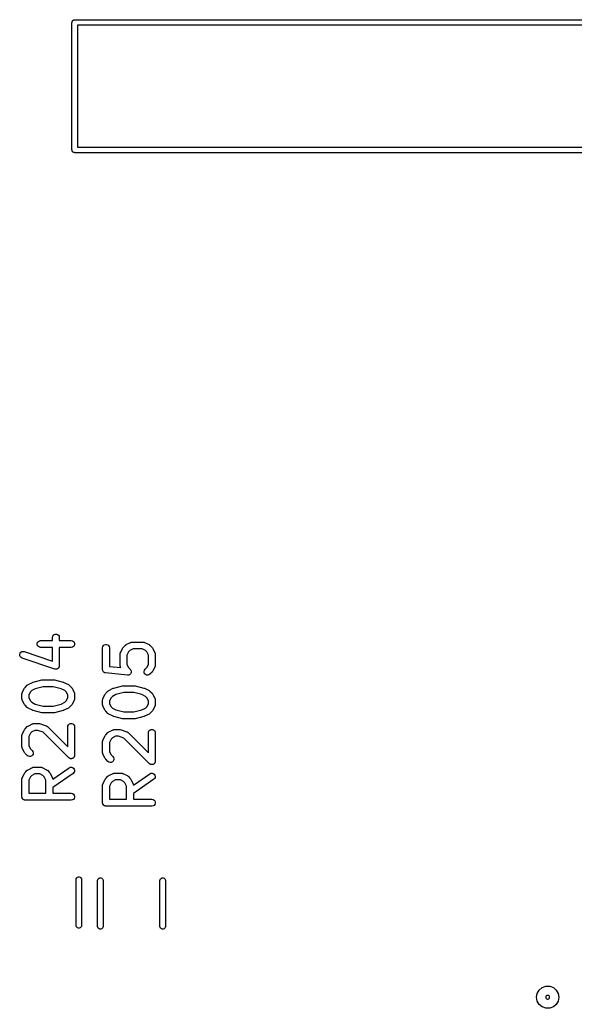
# Model space of a CAD drawing. Extents: x 142.1 to 238.7, y -137.2 to -60.7.
# Drawn here: x 184.75 to 196.87, y -115.22 to -93.66 of the extents above; entities that cross this region are included whole.
import ezdxf

# ---------------------------------------------------------------- set-up
doc = ezdxf.new("R2010")
doc.units = 0
doc.header["$MEASUREMENT"] = 0
doc.layers.add('BLACK', color=7, linetype='CONTINUOUS')

msp = doc.modelspace()

# ---------------------------------------------------------------- linework, layer by layer
at = {"layer": 'Black'}
for p, q in [((185.89, -93.72), (185.891, -93.7148)), ((185.89, -96.5), (185.89, -93.72)), ((185.891, -93.7096), (185.893, -93.7047)), ((185.891, -93.7148), (185.891, -93.7096)), ((185.893, -93.7047), (185.894, -93.6995)), ((185.894, -93.6995), (185.896, -93.6949)), ((185.896, -93.6949), (185.898, -93.69)), ((185.898, -93.69), (185.901, -93.686)), ((185.901, -93.686), (185.904, -93.6814)), ((185.904, -93.6814), (185.908, -93.6781)), ((185.908, -93.6781), (185.911, -93.674)), ((185.911, -93.674), (185.916, -93.6714)), ((185.916, -93.6714), (185.92, -93.668)), ((185.92, -93.668), (185.925, -93.6662)), ((185.925, -93.6662), (185.929, -93.6636)), ((185.929, -93.6636), (185.935, -93.6627)), ((185.935, -93.6627), (185.94, -93.6609)), ((185.94, -93.6609), (185.945, -93.6609)), ((185.945, -93.6609), (185.95, -93.66)), ((185.95, -93.66), (208.93, -93.66)), ((186.01, -93.78), (186.01, -96.44)), ((208.87, -93.78), (186.01, -93.78)), ((185.891, -96.5052), (185.89, -96.5)), ((185.891, -96.5104), (185.891, -96.5052)), ((185.893, -96.5153), (185.891, -96.5104)), ((185.894, -96.5205), (185.893, -96.5153)), ((185.896, -96.5251), (185.894, -96.5205)), ((185.898, -96.53), (185.896, -96.5251)), ((185.901, -96.534), (185.898, -96.53)), ((185.904, -96.5386), (185.901, -96.534)), ((185.908, -96.5419), (185.904, -96.5386)), ((185.911, -96.546), (185.908, -96.5419)), ((185.916, -96.5486), (185.911, -96.546)), ((185.92, -96.552), (185.916, -96.5486)), ((185.925, -96.5538), (185.92, -96.552)), ((185.929, -96.5564), (185.925, -96.5538)), ((185.935, -96.5573), (185.929, -96.5564)), ((185.94, -96.5591), (185.935, -96.5573)), ((185.945, -96.5591), (185.94, -96.5591)), ((185.95, -96.56), (185.945, -96.5591)), ((208.93, -96.56), (185.95, -96.56)), ((186.01, -96.44), (208.87, -96.44)), ((185.464, -107.134), (185.469, -107.109)), ((185.464, -107.202), (185.464, -107.134)), ((185.469, -107.109), (185.482, -107.086)), ((185.482, -107.086), (185.502, -107.069)), ((185.502, -107.069), (185.526, -107.06)), ((185.526, -107.06), (185.552, -107.06)), ((185.552, -107.06), (185.577, -107.069)), ((185.577, -107.069), (185.597, -107.086)), ((185.597, -107.086), (185.61, -107.109)), ((185.61, -107.109), (185.614, -107.134)), ((185.614, -107.134), (185.614, -107.202)), ((185.132, -107.264), (185.141, -107.24)), ((185.132, -107.29), (185.132, -107.264)), ((185.141, -107.315), (185.132, -107.29)), ((185.141, -107.24), (185.158, -107.22)), ((185.158, -107.335), (185.141, -107.315)), ((185.158, -107.22), (185.18, -107.207)), ((185.18, -107.348), (185.158, -107.335)), ((185.18, -107.207), (185.206, -107.202)), ((185.206, -107.352), (185.18, -107.348)), ((185.206, -107.202), (185.464, -107.202)), ((185.464, -107.352), (185.206, -107.352)), ((185.464, -107.649), (185.464, -107.352)), ((185.614, -107.202), (185.872, -107.202)), ((185.872, -107.352), (185.614, -107.352)), ((185.614, -107.352), (185.614, -107.753)), ((185.872, -107.202), (185.898, -107.207)), ((185.898, -107.348), (185.872, -107.352)), ((185.898, -107.207), (185.921, -107.22)), ((185.921, -107.335), (185.898, -107.348)), ((185.921, -107.22), (185.937, -107.24)), ((185.937, -107.315), (185.921, -107.335)), ((185.937, -107.24), (185.946, -107.264)), ((185.946, -107.29), (185.937, -107.315)), ((185.946, -107.264), (185.946, -107.29)), ((186.557, -107.36), (186.562, -107.334)), ((186.557, -107.836), (186.557, -107.36)), ((186.562, -107.334), (186.575, -107.311)), ((186.575, -107.311), (186.595, -107.295)), ((186.595, -107.295), (186.619, -107.286)), ((186.619, -107.286), (186.645, -107.286)), ((186.645, -107.286), (186.67, -107.295)), ((186.67, -107.295), (186.69, -107.311)), ((186.69, -107.311), (186.703, -107.334)), ((186.703, -107.334), (186.707, -107.36)), ((186.707, -107.36), (186.707, -107.768)), ((186.946, -107.469), (186.994, -107.374)), ((186.994, -107.374), (187.001, -107.364)), ((187.001, -107.364), (187.008, -107.354)), ((187.008, -107.354), (187.056, -107.306)), ((187.056, -107.306), (187.065, -107.3)), ((187.065, -107.3), (187.075, -107.292)), ((187.075, -107.292), (187.17, -107.245)), ((187.222, -107.387), (187.153, -107.421)), ((187.17, -107.245), (187.174, -107.244)), ((187.174, -107.244), (187.178, -107.241)), ((187.178, -107.241), (187.187, -107.24)), ((187.187, -107.24), (187.195, -107.237)), ((187.195, -107.237), (187.2, -107.238)), ((187.2, -107.238), (187.204, -107.237)), ((187.204, -107.237), (187.442, -107.237)), ((187.424, -107.387), (187.222, -107.387)), ((187.493, -107.421), (187.424, -107.387)), ((187.442, -107.237), (187.446, -107.238)), ((187.446, -107.238), (187.45, -107.237)), ((187.45, -107.237), (187.459, -107.24)), ((187.459, -107.24), (187.468, -107.241)), ((187.468, -107.241), (187.471, -107.244)), ((187.471, -107.244), (187.475, -107.245)), ((187.475, -107.245), (187.571, -107.292)), ((187.571, -107.292), (187.58, -107.3)), ((187.58, -107.3), (187.59, -107.306)), ((187.59, -107.306), (187.638, -107.354)), ((187.638, -107.354), (187.645, -107.364)), ((187.645, -107.364), (187.652, -107.374)), ((187.652, -107.374), (187.699, -107.469)), ((184.751, -107.504), (184.759, -107.48)), ((184.751, -107.53), (184.751, -107.504)), ((184.761, -107.554), (184.751, -107.53)), ((184.759, -107.48), (184.775, -107.459)), ((184.778, -107.574), (184.761, -107.554)), ((184.775, -107.459), (184.797, -107.445)), ((184.801, -107.586), (184.778, -107.574)), ((184.797, -107.445), (184.823, -107.44)), ((185.515, -107.824), (184.801, -107.586)), ((184.823, -107.44), (184.848, -107.444)), ((184.848, -107.444), (185.464, -107.649)), ((186.938, -107.502), (186.939, -107.498)), ((186.938, -107.74), (186.938, -107.502)), ((186.939, -107.494), (186.941, -107.485)), ((186.939, -107.498), (186.939, -107.494)), ((186.941, -107.485), (186.943, -107.477)), ((186.943, -107.477), (186.945, -107.473)), ((186.945, -107.473), (186.946, -107.469)), ((187.123, -107.452), (187.088, -107.52)), ((187.088, -107.52), (187.088, -107.723)), ((187.153, -107.421), (187.123, -107.452)), ((187.523, -107.452), (187.493, -107.421)), ((187.557, -107.52), (187.523, -107.452)), ((187.557, -107.723), (187.557, -107.52)), ((187.699, -107.469), (187.701, -107.473)), ((187.701, -107.473), (187.703, -107.477)), ((187.703, -107.477), (187.704, -107.485)), ((187.704, -107.485), (187.707, -107.494)), ((187.707, -107.494), (187.707, -107.498)), ((187.707, -107.498), (187.707, -107.502)), ((187.707, -107.502), (187.707, -107.74)), ((185.571, -107.82), (185.567, -107.823)), ((185.577, -107.818), (185.571, -107.82)), ((185.582, -107.813), (185.577, -107.818)), ((185.589, -107.809), (185.582, -107.813)), ((185.592, -107.805), (185.589, -107.809)), ((185.597, -107.802), (185.592, -107.805)), ((185.6, -107.795), (185.597, -107.802)), ((185.605, -107.789), (185.6, -107.795)), ((185.607, -107.784), (185.605, -107.789)), ((185.61, -107.779), (185.607, -107.784)), ((185.611, -107.772), (185.61, -107.779)), ((185.613, -107.764), (185.611, -107.772)), ((185.614, -107.753), (185.613, -107.759)), ((185.613, -107.759), (185.613, -107.764)), ((186.707, -107.768), (186.956, -107.793)), ((186.939, -107.745), (186.938, -107.74)), ((186.939, -107.749), (186.939, -107.745)), ((186.941, -107.757), (186.939, -107.749)), ((186.943, -107.766), (186.941, -107.757)), ((186.945, -107.77), (186.943, -107.766)), ((186.946, -107.774), (186.945, -107.77)), ((186.956, -107.793), (186.946, -107.774)), ((187.088, -107.723), (187.123, -107.791)), ((187.123, -107.791), (187.162, -107.83)), ((187.484, -107.83), (187.523, -107.791)), ((187.523, -107.791), (187.557, -107.723)), ((187.699, -107.774), (187.652, -107.869)), ((187.701, -107.77), (187.699, -107.774)), ((187.703, -107.766), (187.701, -107.77)), ((187.704, -107.757), (187.703, -107.766)), ((187.707, -107.749), (187.704, -107.757)), ((187.707, -107.74), (187.707, -107.745)), ((187.707, -107.745), (187.707, -107.749)), ((185.521, -107.825), (185.515, -107.824)), ((185.526, -107.827), (185.521, -107.825)), ((185.534, -107.827), (185.526, -107.827)), ((185.541, -107.828), (185.534, -107.827)), ((185.547, -107.827), (185.541, -107.828)), ((185.552, -107.827), (185.547, -107.827)), ((185.559, -107.825), (185.552, -107.827)), ((185.567, -107.823), (185.559, -107.825)), ((186.558, -107.839), (186.557, -107.836)), ((186.558, -107.841), (186.558, -107.839)), ((186.56, -107.851), (186.558, -107.841)), ((186.562, -107.861), (186.56, -107.851)), ((186.563, -107.864), (186.562, -107.861)), ((186.564, -107.867), (186.563, -107.864)), ((186.57, -107.875), (186.564, -107.867)), ((186.575, -107.884), (186.57, -107.875)), ((186.577, -107.886), (186.575, -107.884)), ((186.579, -107.888), (186.577, -107.886)), ((186.587, -107.894), (186.579, -107.888)), ((186.595, -107.901), (186.587, -107.894)), ((186.598, -107.902), (186.595, -107.901)), ((186.6, -107.903), (186.598, -107.902)), ((186.61, -107.906), (186.6, -107.903)), ((186.619, -107.91), (186.61, -107.906)), ((186.622, -107.91), (186.619, -107.91)), ((186.625, -107.91), (186.622, -107.91)), ((187.101, -107.958), (186.625, -107.91)), ((187.102, -107.958), (187.101, -107.958)), ((187.114, -107.957), (187.102, -107.958)), ((187.102, -107.958), (187.102, -107.958)), ((187.127, -107.956), (187.114, -107.957)), ((187.128, -107.956), (187.127, -107.956)), ((187.139, -107.95), (187.128, -107.956)), ((187.128, -107.956), (187.128, -107.956)), ((187.151, -107.945), (187.139, -107.95)), ((187.152, -107.945), (187.151, -107.945)), ((187.151, -107.945), (187.151, -107.945)), ((187.16, -107.936), (187.152, -107.945)), ((187.169, -107.927), (187.16, -107.936)), ((187.162, -107.83), (187.162, -107.831)), ((187.162, -107.831), (187.162, -107.831)), ((187.162, -107.831), (187.169, -107.841)), ((187.169, -107.841), (187.177, -107.852)), ((187.17, -107.927), (187.169, -107.927)), ((187.175, -107.915), (187.17, -107.926)), ((187.17, -107.926), (187.17, -107.927)), ((187.181, -107.904), (187.175, -107.915)), ((187.177, -107.852), (187.177, -107.852)), ((187.177, -107.852), (187.177, -107.852)), ((187.177, -107.852), (187.18, -107.865)), ((187.18, -107.865), (187.183, -107.877)), ((187.182, -107.89), (187.181, -107.903)), ((187.181, -107.903), (187.181, -107.903)), ((187.181, -107.903), (187.181, -107.904)), ((187.183, -107.878), (187.182, -107.89)), ((187.183, -107.877), (187.183, -107.877)), ((187.183, -107.877), (187.183, -107.878)), ((187.462, -107.877), (187.469, -107.852)), ((187.465, -107.903), (187.462, -107.877)), ((187.476, -107.926), (187.465, -107.903)), ((187.469, -107.852), (187.484, -107.83)), ((187.494, -107.945), (187.476, -107.926)), ((187.518, -107.956), (187.494, -107.945)), ((187.544, -107.958), (187.518, -107.956)), ((187.569, -107.951), (187.544, -107.958)), ((187.59, -107.936), (187.569, -107.951)), ((187.638, -107.889), (187.59, -107.936)), ((187.645, -107.879), (187.638, -107.889)), ((187.652, -107.869), (187.645, -107.879)), ((184.805, -108.339), (184.853, -108.244)), ((184.853, -108.244), (184.86, -108.234)), ((184.86, -108.234), (184.867, -108.224)), ((184.867, -108.224), (184.915, -108.176)), ((184.915, -108.176), (184.924, -108.17)), ((184.924, -108.17), (184.934, -108.162)), ((184.934, -108.162), (185.029, -108.115)), ((185.029, -108.115), (185.037, -108.112)), ((185.037, -108.112), (185.045, -108.109)), ((185.045, -108.109), (185.235, -108.062)), ((185.263, -108.209), (185.089, -108.253)), ((185.235, -108.062), (185.244, -108.061)), ((185.244, -108.061), (185.253, -108.059)), ((185.253, -108.059), (185.491, -108.059)), ((185.482, -108.209), (185.263, -108.209)), ((185.656, -108.253), (185.482, -108.209)), ((185.491, -108.059), (185.5, -108.061)), ((185.5, -108.061), (185.51, -108.062)), ((185.51, -108.062), (185.7, -108.109)), ((185.7, -108.109), (185.708, -108.112)), ((185.708, -108.112), (185.715, -108.115)), ((185.715, -108.115), (185.811, -108.162)), ((185.811, -108.162), (185.82, -108.17)), ((185.82, -108.17), (185.83, -108.176)), ((185.83, -108.176), (185.878, -108.224)), ((185.878, -108.224), (185.885, -108.234)), ((185.885, -108.234), (185.892, -108.244)), ((185.892, -108.244), (185.939, -108.339)), ((186.694, -108.292), (186.789, -108.245)), ((186.789, -108.245), (186.797, -108.242)), ((186.797, -108.242), (186.805, -108.239)), ((186.805, -108.239), (186.995, -108.192)), ((186.995, -108.192), (187.004, -108.191)), ((187.004, -108.191), (187.013, -108.189)), ((187.013, -108.189), (187.251, -108.189)), ((187.251, -108.189), (187.26, -108.191)), ((187.26, -108.191), (187.27, -108.192)), ((187.27, -108.192), (187.46, -108.239)), ((187.46, -108.239), (187.468, -108.242)), ((187.468, -108.242), (187.475, -108.245)), ((187.475, -108.245), (187.571, -108.292)), ((184.797, -108.372), (184.798, -108.368)), ((184.797, -108.468), (184.797, -108.372)), ((184.798, -108.364), (184.8, -108.355)), ((184.798, -108.368), (184.798, -108.364)), ((184.8, -108.355), (184.802, -108.347)), ((184.802, -108.347), (184.804, -108.343)), ((184.804, -108.343), (184.805, -108.339)), ((184.982, -108.322), (184.947, -108.39)), ((184.947, -108.39), (184.947, -108.45)), ((184.947, -108.45), (184.982, -108.518)), ((185.012, -108.291), (184.982, -108.322)), ((185.089, -108.253), (185.012, -108.291)), ((185.733, -108.291), (185.656, -108.253)), ((185.763, -108.322), (185.733, -108.291)), ((185.797, -108.39), (185.763, -108.322)), ((185.763, -108.518), (185.797, -108.45)), ((185.797, -108.45), (185.797, -108.39)), ((185.939, -108.339), (185.941, -108.343)), ((185.941, -108.343), (185.943, -108.347)), ((185.943, -108.347), (185.944, -108.355)), ((185.944, -108.355), (185.947, -108.364)), ((185.947, -108.364), (185.947, -108.368)), ((185.947, -108.368), (185.947, -108.372)), ((185.947, -108.372), (185.947, -108.468)), ((186.565, -108.469), (186.613, -108.374)), ((186.613, -108.374), (186.62, -108.364)), ((186.62, -108.364), (186.627, -108.354)), ((186.627, -108.354), (186.675, -108.306)), ((186.675, -108.306), (186.684, -108.3)), ((186.684, -108.3), (186.694, -108.292)), ((186.742, -108.452), (186.707, -108.52)), ((186.772, -108.421), (186.742, -108.452)), ((186.849, -108.383), (186.772, -108.421)), ((187.023, -108.339), (186.849, -108.383)), ((187.242, -108.339), (187.023, -108.339)), ((187.416, -108.383), (187.242, -108.339)), ((187.493, -108.421), (187.416, -108.383)), ((187.523, -108.452), (187.493, -108.421)), ((187.557, -108.52), (187.523, -108.452)), ((187.571, -108.292), (187.58, -108.3)), ((187.58, -108.3), (187.59, -108.306)), ((187.59, -108.306), (187.638, -108.354)), ((187.638, -108.354), (187.645, -108.364)), ((187.645, -108.364), (187.652, -108.374)), ((187.652, -108.374), (187.699, -108.469)), ((184.798, -108.472), (184.797, -108.468)), ((184.798, -108.476), (184.798, -108.472)), ((184.8, -108.485), (184.798, -108.476)), ((184.802, -108.493), (184.8, -108.485)), ((184.804, -108.497), (184.802, -108.493)), ((184.805, -108.501), (184.804, -108.497)), ((184.853, -108.596), (184.805, -108.501)), ((184.86, -108.606), (184.853, -108.596)), ((184.867, -108.616), (184.86, -108.606)), ((184.915, -108.664), (184.867, -108.616)), ((184.924, -108.67), (184.915, -108.664)), ((184.934, -108.678), (184.924, -108.67)), ((185.029, -108.725), (184.934, -108.678)), ((184.982, -108.518), (185.012, -108.549)), ((185.012, -108.549), (185.089, -108.587)), ((185.089, -108.587), (185.263, -108.631)), ((185.263, -108.631), (185.482, -108.631)), ((185.482, -108.631), (185.656, -108.587)), ((185.656, -108.587), (185.733, -108.549)), ((185.811, -108.678), (185.715, -108.725)), ((185.733, -108.549), (185.763, -108.518)), ((185.82, -108.67), (185.811, -108.678)), ((185.83, -108.664), (185.82, -108.67)), ((185.878, -108.616), (185.83, -108.664)), ((185.885, -108.606), (185.878, -108.616)), ((185.892, -108.596), (185.885, -108.606)), ((185.939, -108.501), (185.892, -108.596)), ((185.941, -108.497), (185.939, -108.501)), ((185.943, -108.493), (185.941, -108.497)), ((185.944, -108.485), (185.943, -108.493)), ((185.947, -108.476), (185.944, -108.485)), ((185.947, -108.468), (185.947, -108.472)), ((185.947, -108.472), (185.947, -108.476)), ((186.557, -108.502), (186.558, -108.498)), ((186.557, -108.598), (186.557, -108.502)), ((186.558, -108.602), (186.557, -108.598)), ((186.558, -108.494), (186.56, -108.485)), ((186.558, -108.498), (186.558, -108.494)), ((186.558, -108.606), (186.558, -108.602)), ((186.56, -108.615), (186.558, -108.606)), ((186.56, -108.485), (186.562, -108.477)), ((186.562, -108.623), (186.56, -108.615)), ((186.562, -108.477), (186.564, -108.473)), ((186.564, -108.627), (186.562, -108.623)), ((186.564, -108.473), (186.565, -108.469)), ((186.565, -108.631), (186.564, -108.627)), ((186.613, -108.726), (186.565, -108.631)), ((186.707, -108.52), (186.707, -108.58)), ((186.707, -108.58), (186.742, -108.648)), ((186.742, -108.648), (186.772, -108.679)), ((186.772, -108.679), (186.849, -108.717)), ((187.416, -108.717), (187.493, -108.679)), ((187.493, -108.679), (187.523, -108.648)), ((187.523, -108.648), (187.557, -108.58)), ((187.557, -108.58), (187.557, -108.52)), ((187.699, -108.631), (187.652, -108.726)), ((187.699, -108.469), (187.701, -108.473)), ((187.701, -108.627), (187.699, -108.631)), ((187.701, -108.473), (187.703, -108.477)), ((187.703, -108.623), (187.701, -108.627)), ((187.703, -108.477), (187.704, -108.485)), ((187.704, -108.615), (187.703, -108.623)), ((187.704, -108.485), (187.707, -108.494)), ((187.707, -108.606), (187.704, -108.615)), ((187.707, -108.494), (187.707, -108.498)), ((187.707, -108.498), (187.707, -108.502)), ((187.707, -108.502), (187.707, -108.598)), ((187.707, -108.598), (187.707, -108.602)), ((187.707, -108.602), (187.707, -108.606)), ((185.037, -108.728), (185.029, -108.725)), ((185.045, -108.731), (185.037, -108.728)), ((185.235, -108.778), (185.045, -108.731)), ((185.244, -108.779), (185.235, -108.778)), ((185.253, -108.781), (185.244, -108.779)), ((185.491, -108.781), (185.253, -108.781)), ((185.5, -108.779), (185.491, -108.781)), ((185.51, -108.778), (185.5, -108.779)), ((185.7, -108.731), (185.51, -108.778)), ((185.708, -108.728), (185.7, -108.731)), ((185.715, -108.725), (185.708, -108.728)), ((186.62, -108.736), (186.613, -108.726)), ((186.627, -108.746), (186.62, -108.736)), ((186.675, -108.794), (186.627, -108.746)), ((186.684, -108.8), (186.675, -108.794)), ((186.694, -108.808), (186.684, -108.8)), ((186.789, -108.855), (186.694, -108.808)), ((186.797, -108.858), (186.789, -108.855)), ((186.805, -108.861), (186.797, -108.858)), ((186.995, -108.908), (186.805, -108.861)), ((186.849, -108.717), (187.023, -108.761)), ((187.023, -108.761), (187.242, -108.761)), ((187.242, -108.761), (187.416, -108.717)), ((187.46, -108.861), (187.27, -108.908)), ((187.468, -108.858), (187.46, -108.861)), ((187.475, -108.855), (187.468, -108.858)), ((187.571, -108.808), (187.475, -108.855)), ((187.58, -108.8), (187.571, -108.808)), ((187.59, -108.794), (187.58, -108.8)), ((187.638, -108.746), (187.59, -108.794)), ((187.645, -108.736), (187.638, -108.746)), ((187.652, -108.726), (187.645, -108.736)), ((184.867, -109.129), (184.915, -109.081)), ((184.915, -109.081), (184.924, -109.074)), ((184.924, -109.074), (184.934, -109.067)), ((184.934, -109.067), (185.029, -109.02)), ((185.029, -109.02), (185.033, -109.018)), ((185.033, -109.018), (185.037, -109.016)), ((185.037, -109.016), (185.046, -109.015)), ((185.046, -109.015), (185.054, -109.012)), ((185.054, -109.012), (185.059, -109.012)), ((185.059, -109.012), (185.063, -109.012)), ((185.063, -109.012), (185.158, -109.012)), ((185.158, -109.012), (185.17, -109.014)), ((185.17, -109.014), (185.182, -109.016)), ((185.182, -109.016), (185.325, -109.063)), ((185.325, -109.063), (185.328, -109.065)), ((185.328, -109.065), (185.333, -109.066)), ((185.333, -109.066), (185.34, -109.071)), ((185.34, -109.071), (185.348, -109.076)), ((185.348, -109.076), (185.35, -109.079)), ((185.35, -109.079), (185.354, -109.081)), ((185.354, -109.081), (185.797, -109.525)), ((185.797, -109.087), (185.802, -109.061)), ((185.797, -109.525), (185.797, -109.087)), ((185.802, -109.061), (185.815, -109.038)), ((185.815, -109.038), (185.835, -109.022)), ((185.835, -109.022), (185.859, -109.013)), ((185.859, -109.013), (185.885, -109.013)), ((185.885, -109.013), (185.91, -109.022)), ((185.91, -109.022), (185.93, -109.038)), ((185.93, -109.038), (185.943, -109.061)), ((185.943, -109.061), (185.947, -109.087)), ((185.947, -109.087), (185.947, -109.706)), ((187.004, -108.909), (186.995, -108.908)), ((187.013, -108.911), (187.004, -108.909)), ((187.251, -108.911), (187.013, -108.911)), ((187.26, -108.909), (187.251, -108.911)), ((187.27, -108.908), (187.26, -108.909)), ((184.797, -109.277), (184.798, -109.273)), ((184.797, -109.515), (184.797, -109.277)), ((184.798, -109.269), (184.8, -109.26)), ((184.798, -109.273), (184.798, -109.269)), ((184.8, -109.26), (184.802, -109.251)), ((184.802, -109.251), (184.804, -109.248)), ((184.804, -109.248), (184.805, -109.244)), ((184.805, -109.244), (184.853, -109.148)), ((184.853, -109.148), (184.86, -109.139)), ((184.86, -109.139), (184.867, -109.129)), ((184.982, -109.226), (184.947, -109.295)), ((184.947, -109.295), (184.947, -109.498)), ((185.012, -109.196), (184.982, -109.226)), ((185.081, -109.162), (185.012, -109.196)), ((185.146, -109.162), (185.081, -109.162)), ((185.26, -109.2), (185.146, -109.162)), ((185.819, -109.759), (185.26, -109.2)), ((186.565, -109.374), (186.613, -109.278)), ((186.613, -109.278), (186.62, -109.269)), ((186.62, -109.269), (186.627, -109.259)), ((186.627, -109.259), (186.675, -109.211)), ((186.675, -109.211), (186.684, -109.204)), ((186.684, -109.204), (186.694, -109.197)), ((186.694, -109.197), (186.789, -109.15)), ((186.772, -109.326), (186.742, -109.356)), ((186.841, -109.292), (186.772, -109.326)), ((186.789, -109.15), (186.793, -109.148)), ((186.793, -109.148), (186.797, -109.146)), ((186.797, -109.146), (186.806, -109.145)), ((186.806, -109.145), (186.814, -109.142)), ((186.814, -109.142), (186.819, -109.142)), ((186.819, -109.142), (186.823, -109.142)), ((186.823, -109.142), (186.918, -109.142)), ((186.906, -109.292), (186.841, -109.292)), ((187.02, -109.33), (186.906, -109.292)), ((186.918, -109.142), (186.93, -109.144)), ((186.93, -109.144), (186.942, -109.146)), ((186.942, -109.146), (187.085, -109.193)), ((187.085, -109.193), (187.088, -109.195)), ((187.088, -109.195), (187.093, -109.196)), ((187.093, -109.196), (187.1, -109.201)), ((187.1, -109.201), (187.108, -109.206)), ((187.108, -109.206), (187.11, -109.209)), ((187.11, -109.209), (187.114, -109.211)), ((187.114, -109.211), (187.557, -109.655)), ((187.557, -109.217), (187.562, -109.191)), ((187.557, -109.655), (187.557, -109.217)), ((187.562, -109.191), (187.575, -109.168)), ((187.575, -109.168), (187.595, -109.152)), ((187.595, -109.152), (187.619, -109.143)), ((187.619, -109.143), (187.645, -109.143)), ((187.645, -109.143), (187.67, -109.152)), ((187.67, -109.152), (187.69, -109.168)), ((187.69, -109.168), (187.703, -109.191)), ((187.703, -109.191), (187.707, -109.217)), ((187.707, -109.217), (187.707, -109.836)), ((184.798, -109.519), (184.797, -109.515)), ((184.798, -109.524), (184.798, -109.519)), ((184.8, -109.532), (184.798, -109.524)), ((184.802, -109.541), (184.8, -109.532)), ((184.804, -109.545), (184.802, -109.541)), ((184.805, -109.549), (184.804, -109.545)), ((184.947, -109.498), (184.982, -109.566)), ((186.557, -109.407), (186.558, -109.403)), ((186.557, -109.645), (186.557, -109.407)), ((186.558, -109.399), (186.56, -109.39)), ((186.558, -109.403), (186.558, -109.399)), ((186.56, -109.39), (186.562, -109.381)), ((186.562, -109.381), (186.564, -109.378)), ((186.564, -109.378), (186.565, -109.374)), ((186.742, -109.356), (186.707, -109.425)), ((186.707, -109.425), (186.707, -109.628)), ((187.579, -109.889), (187.02, -109.33)), ((184.853, -109.644), (184.805, -109.549)), ((184.86, -109.654), (184.853, -109.644)), ((184.867, -109.664), (184.86, -109.654)), ((184.915, -109.711), (184.867, -109.664)), ((184.936, -109.726), (184.915, -109.711)), ((184.961, -109.733), (184.936, -109.726)), ((184.987, -109.731), (184.961, -109.733)), ((184.982, -109.566), (185.021, -109.605)), ((185.011, -109.72), (184.987, -109.731)), ((185.029, -109.701), (185.011, -109.72)), ((185.021, -109.605), (185.036, -109.626)), ((185.04, -109.678), (185.029, -109.701)), ((185.036, -109.626), (185.042, -109.652)), ((185.042, -109.652), (185.04, -109.678)), ((185.827, -109.764), (185.819, -109.759)), ((185.922, -109.76), (185.915, -109.767)), ((185.93, -109.754), (185.922, -109.76)), ((185.931, -109.751), (185.93, -109.754)), ((185.934, -109.749), (185.931, -109.751)), ((185.938, -109.74), (185.934, -109.749)), ((185.943, -109.731), (185.938, -109.74)), ((185.945, -109.725), (185.943, -109.728)), ((185.943, -109.728), (185.943, -109.731)), ((185.946, -109.715), (185.945, -109.725)), ((185.947, -109.706), (185.946, -109.715)), ((186.558, -109.649), (186.557, -109.645)), ((186.558, -109.654), (186.558, -109.649)), ((186.56, -109.662), (186.558, -109.654)), ((186.562, -109.671), (186.56, -109.662)), ((186.564, -109.675), (186.562, -109.671)), ((186.565, -109.679), (186.564, -109.675)), ((186.613, -109.774), (186.565, -109.679)), ((186.707, -109.628), (186.742, -109.696)), ((186.742, -109.696), (186.781, -109.735)), ((186.781, -109.735), (186.796, -109.756)), ((186.796, -109.756), (186.802, -109.782)), ((184.934, -110.02), (185.029, -109.972)), ((185.029, -109.972), (185.033, -109.971)), ((185.033, -109.971), (185.037, -109.969)), ((185.037, -109.969), (185.046, -109.967)), ((185.046, -109.967), (185.054, -109.965)), ((185.054, -109.965), (185.059, -109.965)), ((185.059, -109.965), (185.063, -109.964)), ((185.063, -109.964), (185.206, -109.964)), ((185.206, -109.964), (185.21, -109.965)), ((185.21, -109.965), (185.214, -109.965)), ((185.214, -109.965), (185.223, -109.967)), ((185.223, -109.967), (185.231, -109.969)), ((185.231, -109.969), (185.235, -109.971)), ((185.235, -109.971), (185.239, -109.972)), ((185.239, -109.972), (185.334, -110.02)), ((185.835, -109.771), (185.827, -109.764)), ((185.829, -109.978), (185.853, -109.967)), ((185.838, -109.772), (185.835, -109.771)), ((185.841, -109.774), (185.838, -109.772)), ((185.85, -109.776), (185.841, -109.774)), ((185.859, -109.78), (185.85, -109.776)), ((185.853, -109.967), (185.879, -109.964)), ((185.863, -109.78), (185.859, -109.78)), ((185.866, -109.78), (185.863, -109.78)), ((185.876, -109.78), (185.866, -109.78)), ((185.885, -109.78), (185.876, -109.78)), ((185.879, -109.964), (185.904, -109.971)), ((185.889, -109.778), (185.885, -109.78)), ((185.892, -109.778), (185.889, -109.778)), ((185.901, -109.774), (185.892, -109.778)), ((185.91, -109.771), (185.901, -109.774)), ((185.904, -109.971), (185.925, -109.986)), ((185.912, -109.769), (185.91, -109.771)), ((185.915, -109.767), (185.912, -109.769)), ((186.62, -109.784), (186.613, -109.774)), ((186.627, -109.794), (186.62, -109.784)), ((186.675, -109.841), (186.627, -109.794)), ((186.696, -109.856), (186.675, -109.841)), ((186.721, -109.863), (186.696, -109.856)), ((186.747, -109.861), (186.721, -109.863)), ((186.771, -109.85), (186.747, -109.861)), ((186.789, -109.831), (186.771, -109.85)), ((186.8, -109.808), (186.789, -109.831)), ((186.802, -109.782), (186.8, -109.808)), ((187.587, -109.894), (187.579, -109.889)), ((187.595, -109.901), (187.587, -109.894)), ((187.598, -109.902), (187.595, -109.901)), ((187.601, -109.904), (187.598, -109.902)), ((187.61, -109.906), (187.601, -109.904)), ((187.619, -109.91), (187.61, -109.906)), ((187.623, -109.91), (187.619, -109.91)), ((187.626, -109.91), (187.623, -109.91)), ((187.636, -109.91), (187.626, -109.91)), ((187.645, -109.91), (187.636, -109.91)), ((187.649, -109.908), (187.645, -109.91)), ((187.652, -109.908), (187.649, -109.908)), ((187.661, -109.904), (187.652, -109.908)), ((187.67, -109.901), (187.661, -109.904)), ((187.672, -109.899), (187.67, -109.901)), ((187.675, -109.897), (187.672, -109.899)), ((187.682, -109.89), (187.675, -109.897)), ((187.69, -109.884), (187.682, -109.89)), ((187.691, -109.881), (187.69, -109.884)), ((187.694, -109.879), (187.691, -109.881)), ((187.698, -109.87), (187.694, -109.879)), ((187.703, -109.861), (187.698, -109.87)), ((187.705, -109.855), (187.703, -109.858)), ((187.703, -109.858), (187.703, -109.861)), ((187.706, -109.845), (187.705, -109.855)), ((187.707, -109.836), (187.706, -109.845)), ((184.805, -110.196), (184.853, -110.101)), ((184.853, -110.101), (184.86, -110.091)), ((184.86, -110.091), (184.867, -110.081)), ((184.867, -110.081), (184.915, -110.034)), ((184.915, -110.034), (184.924, -110.027)), ((184.924, -110.027), (184.934, -110.02)), ((184.982, -110.179), (184.947, -110.247)), ((185.012, -110.148), (184.982, -110.179)), ((185.081, -110.114), (185.012, -110.148)), ((185.188, -110.114), (185.081, -110.114)), ((185.257, -110.148), (185.188, -110.114)), ((185.287, -110.179), (185.257, -110.148)), ((185.321, -110.247), (185.287, -110.179)), ((185.334, -110.02), (185.344, -110.027)), ((185.344, -110.027), (185.354, -110.034)), ((185.354, -110.034), (185.402, -110.081)), ((185.402, -110.081), (185.408, -110.091)), ((185.408, -110.091), (185.416, -110.101)), ((185.416, -110.101), (185.463, -110.196)), ((185.471, -110.228), (185.829, -109.978)), ((185.915, -110.1), (185.471, -110.411)), ((185.934, -110.082), (185.915, -110.1)), ((185.925, -109.986), (185.94, -110.007)), ((185.945, -110.058), (185.934, -110.082)), ((185.94, -110.007), (185.947, -110.033)), ((185.947, -110.033), (185.945, -110.058)), ((186.627, -110.211), (186.675, -110.164)), ((186.675, -110.164), (186.684, -110.157)), ((186.684, -110.157), (186.694, -110.15)), ((186.694, -110.15), (186.789, -110.102)), ((186.789, -110.102), (186.793, -110.101)), ((186.793, -110.101), (186.797, -110.099)), ((186.797, -110.099), (186.806, -110.097)), ((186.806, -110.097), (186.814, -110.095)), ((186.814, -110.095), (186.819, -110.095)), ((186.819, -110.095), (186.823, -110.094)), ((186.823, -110.094), (186.966, -110.094)), ((186.966, -110.094), (186.97, -110.095)), ((186.97, -110.095), (186.974, -110.095)), ((186.974, -110.095), (186.983, -110.097)), ((186.983, -110.097), (186.991, -110.099)), ((186.991, -110.099), (186.995, -110.101)), ((186.995, -110.101), (186.999, -110.102)), ((186.999, -110.102), (187.094, -110.15)), ((187.094, -110.15), (187.104, -110.157)), ((187.104, -110.157), (187.114, -110.164)), ((187.114, -110.164), (187.162, -110.211)), ((187.231, -110.358), (187.589, -110.108)), ((187.589, -110.108), (187.613, -110.097)), ((187.613, -110.097), (187.639, -110.094)), ((187.639, -110.094), (187.664, -110.101)), ((187.664, -110.101), (187.685, -110.116)), ((187.685, -110.116), (187.7, -110.137)), ((187.705, -110.188), (187.694, -110.212)), ((187.7, -110.137), (187.707, -110.163)), ((187.707, -110.163), (187.705, -110.188)), ((184.797, -110.23), (184.798, -110.225)), ((184.797, -110.61), (184.797, -110.23)), ((184.798, -110.221), (184.8, -110.213)), ((184.798, -110.225), (184.798, -110.221)), ((184.8, -110.213), (184.802, -110.204)), ((184.802, -110.204), (184.804, -110.2)), ((184.804, -110.2), (184.805, -110.196)), ((184.947, -110.247), (184.947, -110.535)), ((185.321, -110.535), (185.321, -110.247)), ((185.463, -110.196), (185.465, -110.2)), ((185.465, -110.2), (185.467, -110.204)), ((185.467, -110.204), (185.468, -110.213)), ((185.468, -110.213), (185.471, -110.221)), ((185.471, -110.221), (185.47, -110.225)), ((185.47, -110.225), (185.471, -110.228)), ((186.557, -110.36), (186.558, -110.355)), ((186.557, -110.74), (186.557, -110.36)), ((186.558, -110.351), (186.56, -110.343)), ((186.558, -110.355), (186.558, -110.351)), ((186.56, -110.343), (186.562, -110.334)), ((186.562, -110.334), (186.564, -110.33)), ((186.564, -110.33), (186.565, -110.326)), ((186.565, -110.326), (186.613, -110.231)), ((186.613, -110.231), (186.62, -110.221)), ((186.62, -110.221), (186.627, -110.211)), ((186.742, -110.309), (186.707, -110.377)), ((186.707, -110.377), (186.707, -110.665)), ((186.772, -110.278), (186.742, -110.309)), ((186.841, -110.244), (186.772, -110.278)), ((186.948, -110.244), (186.841, -110.244)), ((187.017, -110.278), (186.948, -110.244)), ((187.047, -110.309), (187.017, -110.278)), ((187.081, -110.377), (187.047, -110.309)), ((187.081, -110.665), (187.081, -110.377)), ((187.162, -110.211), (187.168, -110.221)), ((187.168, -110.221), (187.176, -110.231)), ((187.176, -110.231), (187.223, -110.326)), ((187.223, -110.326), (187.225, -110.33)), ((187.225, -110.33), (187.227, -110.334)), ((187.227, -110.334), (187.228, -110.343)), ((187.228, -110.343), (187.231, -110.351)), ((187.231, -110.351), (187.23, -110.355)), ((187.23, -110.355), (187.231, -110.358)), ((187.675, -110.23), (187.231, -110.541)), ((187.694, -110.212), (187.675, -110.23)), ((184.799, -110.617), (184.797, -110.61)), ((184.799, -110.623), (184.799, -110.617)), ((184.801, -110.63), (184.799, -110.623)), ((184.947, -110.535), (185.321, -110.535)), ((185.471, -110.411), (185.471, -110.535)), ((185.471, -110.535), (185.872, -110.535)), ((185.872, -110.535), (185.898, -110.54)), ((185.898, -110.54), (185.921, -110.553)), ((185.921, -110.553), (185.937, -110.573)), ((185.937, -110.573), (185.946, -110.597)), ((185.946, -110.623), (185.937, -110.648)), ((185.946, -110.597), (185.946, -110.623)), ((187.231, -110.541), (187.231, -110.665)), ((184.802, -110.636), (184.801, -110.63)), ((184.805, -110.642), (184.802, -110.636)), ((184.807, -110.648), (184.805, -110.642)), ((184.812, -110.653), (184.807, -110.648)), ((184.815, -110.659), (184.812, -110.653)), ((184.82, -110.663), (184.815, -110.659)), ((184.824, -110.668), (184.82, -110.663)), ((184.83, -110.671), (184.824, -110.668)), ((184.835, -110.675), (184.83, -110.671)), ((184.841, -110.678), (184.835, -110.675)), ((184.847, -110.681), (184.841, -110.678)), ((184.853, -110.682), (184.847, -110.681)), ((184.859, -110.684), (184.853, -110.682)), ((184.866, -110.684), (184.859, -110.684)), ((184.872, -110.685), (184.866, -110.684)), ((185.872, -110.685), (184.872, -110.685)), ((185.898, -110.681), (185.872, -110.685)), ((185.921, -110.668), (185.898, -110.681)), ((185.937, -110.648), (185.921, -110.668)), ((186.559, -110.747), (186.557, -110.74)), ((186.559, -110.753), (186.559, -110.747)), ((186.561, -110.76), (186.559, -110.753)), ((186.562, -110.766), (186.561, -110.76)), ((186.565, -110.772), (186.562, -110.766)), ((186.567, -110.778), (186.565, -110.772)), ((186.572, -110.783), (186.567, -110.778)), ((186.575, -110.789), (186.572, -110.783)), ((186.58, -110.793), (186.575, -110.789)), ((186.584, -110.798), (186.58, -110.793)), ((186.59, -110.801), (186.584, -110.798)), ((186.595, -110.805), (186.59, -110.801)), ((186.601, -110.808), (186.595, -110.805)), ((186.607, -110.811), (186.601, -110.808)), ((186.613, -110.812), (186.607, -110.811)), ((186.619, -110.814), (186.613, -110.812)), ((186.626, -110.814), (186.619, -110.814)), ((186.632, -110.815), (186.626, -110.814)), ((187.632, -110.815), (186.632, -110.815)), ((186.707, -110.665), (187.081, -110.665)), ((187.231, -110.665), (187.632, -110.665)), ((187.632, -110.665), (187.658, -110.67)), ((187.658, -110.811), (187.632, -110.815)), ((187.658, -110.67), (187.681, -110.683)), ((187.681, -110.798), (187.658, -110.811)), ((187.681, -110.683), (187.697, -110.703)), ((187.697, -110.778), (187.681, -110.798)), ((187.697, -110.703), (187.706, -110.727)), ((187.706, -110.753), (187.697, -110.778)), ((187.706, -110.727), (187.706, -110.753)), ((185.98, -112.42), (185.984, -112.399)), ((185.98, -113.42), (185.98, -112.42)), ((185.984, -112.399), (185.994, -112.381)), ((185.994, -112.381), (186.01, -112.368)), ((186.01, -112.368), (186.03, -112.361)), ((186.03, -112.361), (186.05, -112.361)), ((186.05, -112.361), (186.07, -112.368)), ((186.07, -112.368), (186.086, -112.381)), ((186.086, -112.381), (186.096, -112.399)), ((186.096, -112.399), (186.1, -112.42)), ((186.1, -112.42), (186.1, -113.42)), ((186.45, -112.44), (186.454, -112.419)), ((186.45, -113.44), (186.45, -112.44)), ((186.454, -112.419), (186.464, -112.401)), ((186.464, -112.401), (186.48, -112.388)), ((186.48, -112.388), (186.5, -112.381)), ((186.5, -112.381), (186.52, -112.381)), ((186.52, -112.381), (186.54, -112.388)), ((186.54, -112.388), (186.556, -112.401)), ((186.556, -112.401), (186.566, -112.419)), ((186.566, -112.419), (186.57, -112.44)), ((186.57, -112.44), (186.57, -113.44)), ((187.81, -112.44), (187.814, -112.419)), ((187.81, -113.44), (187.81, -112.44)), ((187.814, -112.419), (187.824, -112.401)), ((187.824, -112.401), (187.84, -112.388)), ((187.84, -112.388), (187.86, -112.381)), ((187.86, -112.381), (187.88, -112.381)), ((187.88, -112.381), (187.9, -112.388)), ((187.9, -112.388), (187.916, -112.401)), ((187.916, -112.401), (187.926, -112.419)), ((187.926, -112.419), (187.93, -112.44)), ((187.93, -112.44), (187.93, -113.44)), ((185.984, -113.441), (185.98, -113.42)), ((186.1, -113.42), (186.096, -113.441)), ((185.994, -113.459), (185.984, -113.441)), ((186.01, -113.472), (185.994, -113.459)), ((186.03, -113.479), (186.01, -113.472)), ((186.05, -113.479), (186.03, -113.479)), ((186.07, -113.472), (186.05, -113.479)), ((186.086, -113.459), (186.07, -113.472)), ((186.096, -113.441), (186.086, -113.459)), ((186.454, -113.461), (186.45, -113.44)), ((186.464, -113.479), (186.454, -113.461)), ((186.48, -113.492), (186.464, -113.479)), ((186.5, -113.499), (186.48, -113.492)), ((186.52, -113.499), (186.5, -113.499)), ((186.54, -113.492), (186.52, -113.499)), ((186.556, -113.479), (186.54, -113.492)), ((186.566, -113.461), (186.556, -113.479)), ((186.57, -113.44), (186.566, -113.461)), ((187.814, -113.461), (187.81, -113.44)), ((187.824, -113.479), (187.814, -113.461)), ((187.84, -113.492), (187.824, -113.479)), ((187.86, -113.499), (187.84, -113.492)), ((187.88, -113.499), (187.86, -113.499)), ((187.9, -113.492), (187.88, -113.499)), ((187.916, -113.479), (187.9, -113.492)), ((187.926, -113.461), (187.916, -113.479)), ((187.93, -113.44), (187.926, -113.461)), ((196.027, -114.983), (196.041, -114.9)), ((196.041, -114.9), (196.084, -114.827)), ((196.084, -114.827), (196.149, -114.772)), ((196.149, -114.772), (196.228, -114.743)), ((196.228, -114.743), (196.313, -114.743)), ((196.313, -114.743), (196.393, -114.772)), ((196.393, -114.772), (196.457, -114.827)), ((196.457, -114.827), (196.5, -114.9)), ((196.5, -114.9), (196.514, -114.983)), ((196.041, -115.067), (196.027, -114.983)), ((196.084, -115.14), (196.041, -115.067)), ((196.149, -115.195), (196.084, -115.14)), ((196.232, -114.969), (196.23, -114.983)), ((196.23, -114.983), (196.232, -114.997)), ((196.239, -114.957), (196.232, -114.969)), ((196.232, -114.997), (196.239, -115.01)), ((196.25, -114.948), (196.239, -114.957)), ((196.239, -115.01), (196.25, -115.019)), ((196.264, -114.943), (196.25, -114.948)), ((196.25, -115.019), (196.264, -115.023)), ((196.278, -114.943), (196.264, -114.943)), ((196.264, -115.023), (196.278, -115.023)), ((196.291, -114.948), (196.278, -114.943)), ((196.278, -115.023), (196.291, -115.019)), ((196.302, -114.957), (196.291, -114.948)), ((196.291, -115.019), (196.302, -115.01)), ((196.309, -114.969), (196.302, -114.957)), ((196.302, -115.01), (196.309, -114.997)), ((196.311, -114.983), (196.309, -114.969)), ((196.309, -114.997), (196.311, -114.983)), ((196.457, -115.14), (196.393, -115.195)), ((196.5, -115.067), (196.457, -115.14)), ((196.514, -114.983), (196.5, -115.067)), ((196.228, -115.224), (196.149, -115.195)), ((196.313, -115.224), (196.228, -115.224)), ((196.393, -115.195), (196.313, -115.224))]:
    msp.add_line(p, q, dxfattribs=at)

doc.saveas('drawing.dxf')
